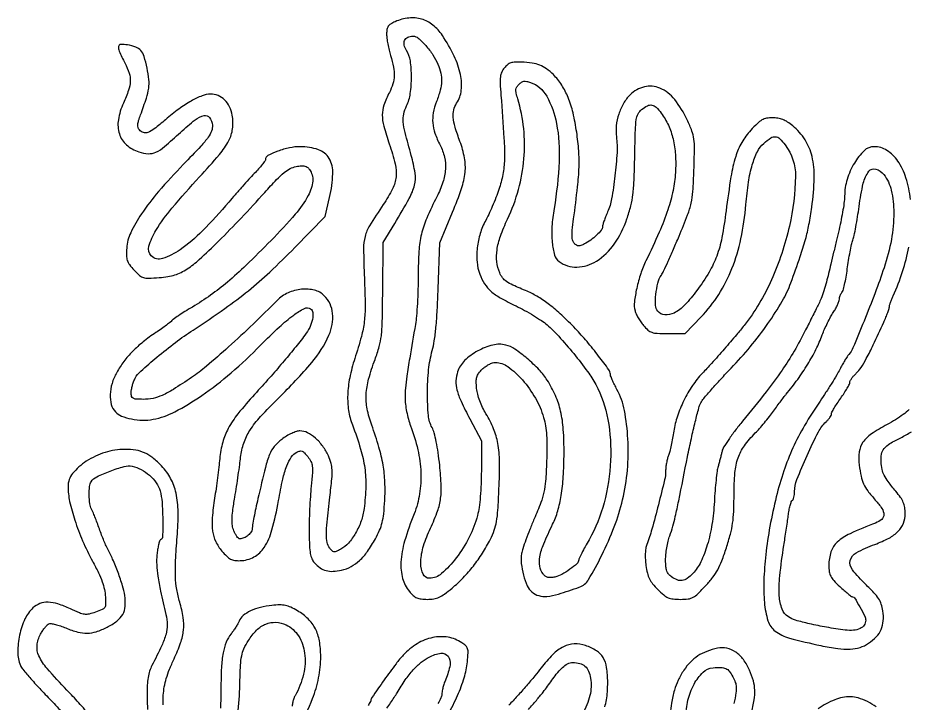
# Model space of a CAD drawing. Extents: x 0 to 2791, y 427 to 2463.
# Drawn here: x 209.9 to 548.1, y 2202.5 to 2463 of the extents above; entities that cross this region are included whole.
import ezdxf

# ---------------------------------------------------------------- set-up
doc = ezdxf.new("R2010")
doc.units = 0

msp = doc.modelspace()

# ---------------------------------------------------------------- linework, layer by layer
for points in [[(549.00534, 2393.953177, 0.046108), (547.287721, 2402.184704, 0.076582), (544.205949, 2408.552609, 0.099397), (540.054155, 2412.570895, 0.143706), (535.184519, 2414, 0.193934), (531.421467, 2412.483394, 0.066717), (527.700626, 2407.799747, 0.06066), (524.939015, 2401.564361, 0.074074), (524, 2395.260782, -0.033441), (523.867171, 2393.276991, -0.008037), (523.374877, 2390.01501, -0.008218), (522.686561, 2386.281185, -0.008065), (521.871921, 2382.548295, -0.000122), (520.924168, 2378.523005, -0.000081), (519.832519, 2373.894983, -0.000081), (518.769391, 2369.394397, -0.000157), (517.917643, 2365.796329, -0.010943), (517.077463, 2362.56852, -0.009642), (516.063221, 2359.240439, -0.009733), (515.032225, 2356.274638, -0.028681), (514.169163, 2354.296329, 0.000667), (513.220876, 2352.417331, 0.00026), (511.914761, 2349.817328, 0.000257), (510.503637, 2347.001031, 0.00032), (509.193977, 2344.379683, -0.016153), (504.848611, 2336.330203, -0.019384), (500.232552, 2329.065834, -0.015197), (494.2222, 2320.912329, -0.005587), (485.263637, 2309.761073, 0.010195), (482.448633, 2306.190153, 0.012538), (479.975693, 2302.741616, 0.011002), (478.047984, 2299.767175, 0.084037), (477.423825, 2298.228425, -0.006073), (477.128956, 2296.96801, -0.003263), (476.736237, 2295.420225, -0.003249), (476.315172, 2293.846967, -0.005088), (475.930494, 2292.5, 0.038974), (475.553592, 2290.735591, 0.006691), (475.146132, 2287.332362, 0.007254), (474.77839, 2283.314497, 0.006421), (474.509946, 2279.120808, -0.02645), (473.609758, 2270.493909, -0.033388), (471.83075, 2262.671033, -0.037525), (469.363921, 2256.222673, -0.081075), (466.363609, 2251.857638, -0.042293), (464.180356, 2249.933962, -0.120397), (462.325206, 2249.153769, -0.134517), (460.447753, 2249.35917, -0.058721), (458.222506, 2250.556704, -0.067324), (457.117295, 2251.576978, -0.089086), (456.446116, 2252.76795, -0.064042), (456.10052, 2254.408865, -0.01992), (456, 2256.930977, -0.026025), (456.112629, 2259.093417, -0.016033), (456.458562, 2261.618756, -0.016065), (456.962449, 2264.100327, -0.027563), (457.561063, 2266.124273, 0.015132), (458.735125, 2269.759189, 0.015193), (459.685461, 2273.453676, 0.005588), (460.959791, 2279.426157, 0.000394), (464.321168, 2296.158605, -0.004718), (465.784291, 2303.129094, -0.006189), (467.259116, 2309.464654, -0.004634), (468.606145, 2314.732188, -0.057097), (469.361533, 2316.658605, -0.051827), (470.463978, 2318.300425, -0.005879), (473.372783, 2321.707679, -0.007064), (476.948625, 2325.683115, -0.00569), (480.900055, 2329.856898, 0.020312), (488.176457, 2338.007353, 0.019516), (494.870082, 2346.827852, 0.020496), (500.292827, 2355.30411, 0.044483), (503.577055, 2362.293915, 0.004465), (507.1159, 2372.253496, 0.015503), (509.145096, 2378.779288, 0.020484), (510.4615, 2384.41401, 0.013398), (511.536181, 2391, 0.026874), (512.440507, 2402.109455, 0.064455), (511.606988, 2410.314098, 0.084146), (508.945842, 2416.645845, 0.079078), (504.301178, 2421.903273, 0.027284), (502.303692, 2423.374465, 0.049377), (500.505703, 2424.314153, 0.054281), (498.680806, 2424.827982, 0.041525), (496.613118, 2425, 0.044461), (494.327382, 2424.796343, 0.085756), (492.605881, 2424.170245, 0.062194), (490.860162, 2422.859209, 0.014768), (488.315412, 2420.25, 0.056599), (484.912622, 2415.585726, 0.055223), (482.608781, 2410.239305, 0.034253), (480.834529, 2402.594734, 0.008154), (478.968385, 2389.658457, -0.014865), (477.353961, 2379.439476, -0.040933), (475.422227, 2372.411389, -0.046784), (472.535445, 2366.335622, -0.024806), (467.916609, 2359.387117, -0.031378), (463.301542, 2353.896709, -0.081184), (459.186666, 2350.787645, -0.142937), (455.73576, 2350.084192, -0.201464), (452.985258, 2351.517764, -0.16628), (452.159082, 2353.691694, -0.033991), (452.302239, 2357.861266, -0.036368), (453.065491, 2362.178592, -0.082609), (454.390046, 2365.205174, 0.034523), (455.230564, 2366.713644, 0.003382), (456.97783, 2370.49777, 0.004267), (458.993813, 2375.045386, 0.003367), (461.100311, 2380, 0.00634), (464.36778, 2388.119567, 0.037156), (465.706836, 2392.516326, 0.039151), (466.348456, 2396.96972, 0.007511), (466.755127, 2405.128068, 0.004796), (466.957584, 2413.162341, 0.03687), (466.738901, 2416.92178, 0.056245), (465.982015, 2419.959607, 0.019237), (464.232462, 2424.15579, 0.059749), (459.437286, 2431.927142, 0.121938), (453.79244, 2436.27127, 0.165265), (447.954348, 2436.772608, 0.136715), (442.489597, 2433.689597, 0.065796), (439.989416, 2430.427908, 0.052492), (438.190042, 2426.373658, 0.051815), (437.25564, 2421.974191, 0.05984), (437.314745, 2417.690065, -0.047737), (437.539324, 2411.772005, -0.014884), (436.76403, 2402.907452, -0.014209), (435.488925, 2394.200881, -0.060734), (433.964455, 2389.18674, 0.009152), (433.212269, 2387.398532, 0.011169), (432.577059, 2385.698221, 0.009775), (432.10539, 2384.253863, 0.074158), (432, 2383.547196, -0.17282), (431.542945, 2382.264347, -0.031706), (429.804935, 2380.390884, -0.033153), (427.539241, 2378.508647, -0.037544), (425.133335, 2377.027342, -0.029631), (423.8552, 2376.460265, -0.100782), (422.959745, 2376.318097, -0.126414), (422.196075, 2376.55009, -0.059816), (421.381008, 2377.190421, -0.123536), (420.72847, 2378.280079, -0.06478), (420.468304, 2379.848644, -0.034557), (420.551578, 2382.289752, -0.007245), (421.053825, 2386.538042, 0.004792), (422.558488, 2398.751049, 0.019388), (423.114733, 2406.230827, 0.027227), (422.997623, 2412.399676, 0.017617), (422.223108, 2419.5, 0.021666), (420.832371, 2426.841887, 0.038664), (418.971233, 2432.69586, 0.045997), (416.521859, 2437.43485, 0.053988), (413.355937, 2441.375256, 0.038326), (410.753142, 2443.610037, 0.063841), (408.228613, 2445.006777, 0.058295), (405.272854, 2445.797445, 0.026785), (401.296535, 2446.161754, 0.021671), (398.819644, 2446.148059, 0.069714), (397.204055, 2445.840586, 0.089221), (395.959653, 2445.152275, 0.051778), (394.74974, 2443.939269, 0.063382), (393.742297, 2442.310976, 0.07568), (393.250276, 2440.576421, 0.042952), (393.152189, 2438.092803, 0.007945), (393.437224, 2433.521281, -0.003257), (394.603525, 2417.270414, -0.021637), (394.781152, 2409.147408, -0.041085), (394.190623, 2403.463798, -0.037015), (392.671336, 2397.744616, -0.009796), (391.527175, 2394.641411, -0.007583), (390.164044, 2391.306231, -0.007676), (388.796252, 2388.231079, -0.01824), (387.66199, 2386, 0.053001), (385.572379, 2381.070121, 0.046222), (384.444072, 2375.578166, 0.047827), (384.365148, 2370.197733, 0.071093), (385.404856, 2365.60996, 0.048573), (387.262089, 2361.879004, 0.072674), (389.615048, 2359.108268, 0.053309), (393.187225, 2356.584141, 0.015365), (399.200472, 2353.469598, -0.013788), (402.445359, 2351.801875, -0.011219), (405.82793, 2349.84371, -0.01138), (408.863448, 2347.898229, -0.028816), (410.948601, 2346.312, -0.032408), (415.391995, 2341.979701, -0.012056), (421.076203, 2335.355185, -0.011852), (426.387203, 2328.530922, -0.037254), (429.484438, 2323.625293, -0.078031), (434.058981, 2310.397014, -0.055301), (435.10775, 2294.698211, -0.054013), (432.665513, 2278.723208, -0.064803), (426.901252, 2264.662156, 0.004825), (425.40645, 2261.98242, 0.007043), (424.145993, 2259.591096, 0.003794), (423.128442, 2257.554813, 0.114453), (423, 2257.00105, -0.214713), (422.371, 2255.603832, -0.025236), (419.638406, 2253.419614, -0.030503), (416.523959, 2251.454505, -0.071543), (413.953596, 2250.489808, -0.032815), (412.368207, 2250.249229, -0.084904), (411.219625, 2250.346411, -0.10305), (410.303385, 2250.79943, -0.06455), (409.461445, 2251.655091, -0.120832), (408.185216, 2254.608422, -0.089538), (408.225202, 2258.178126, -0.052096), (409.705789, 2263.070001, -0.013683), (413.089222, 2270.53868, 0.0421), (415.040718, 2275.591443, 0.031275), (416.357935, 2281.429924, 0.02532), (417.133066, 2288.530415, 0.012916), (417.422661, 2297.5, 0.018568), (417.144443, 2306.563473, 0.03969), (416.118308, 2313.486105, 0.046682), (414.1548, 2319.415309, 0.03804), (411.011252, 2325.321205, 0.049736), (407.945476, 2329.234408, 0.025855), (403.424, 2333.49025, 0.024752), (398.726516, 2337.090675, 0.089879), (395.313148, 2338.636253, 0.123218), (390.364997, 2338.639742, 0.065285), (384.621953, 2336.379927, 0.065232), (379.649462, 2332.712019, 0.122152), (377.002501, 2328.507577, 0.069504), (376.370066, 2325.03187, 0.073052), (376.732886, 2321.577229, 0.046702), (378.281412, 2317.252238, 0.012082), (381.580192, 2310.616097), (386, 2302.2389), (386, 2290.829549, -0.010141), (385.899042, 2285.852553, -0.011181), (385.596033, 2281.043487, -0.011874), (385.136178, 2276.842607, -0.030516), (384.547991, 2273.84556, -0.054472), (381.426538, 2265.643408, -0.045269), (376.441933, 2257.744742, -0.046851), (370.90099, 2251.761774, -0.18458), (366.291208, 2250, -0.292314), (363.901945, 2251.527336, -0.108761), (363.006098, 2255.599102, -0.068256), (363.821837, 2261.542086, -0.041786), (366.293162, 2268.183514, 0.018565), (369.144961, 2274.879519, 0.05254), (370.451804, 2279.781834, 0.049367), (370.749919, 2285.017246, 0.014924), (370.179483, 2292.968642, 0.009941), (369.596733, 2297.747528, 0.014812), (368.880713, 2301.897714, 0.016241), (368.09093, 2305.226572, 0.058712), (367.278789, 2307.243988, -0.103818), (365.884096, 2311.865184, -0.022212), (365.531934, 2320.285328, -0.024216), (365.990249, 2329.257178, -0.043443), (367.35536, 2336.5, 0.032006), (368.136125, 2340.178754, 0.012448), (368.760466, 2345.345817, 0.01026), (369.251343, 2351.893038, 0.005483), (369.602992, 2360), (370.169881, 2377.5), (375.084941, 2389.170065, 0.017662), (378.465681, 2398.062626, 0.056106), (379.826345, 2404.267045, 0.071708), (379.610407, 2409.748143, 0.043782), (377.879784, 2416, -0.015497), (376.028321, 2421.466428, -0.052325), (375.313168, 2425.164581, -0.080328), (375.522839, 2427.998869, -0.086688), (376.61924, 2430.541639, 0.118887), (378.369989, 2435.438279, 0.078813), (378.066804, 2441.426537, 0.060921), (375.676182, 2448.415538, 0.033346), (371.187356, 2456.293073, 0.076346), (367.609675, 2460.234974, 0.099934), (363.309284, 2462.485815, 0.099274), (358.45001, 2462.900292, 0.074437), (353.25, 2461.509132, 0.033188), (351.533774, 2460.623573, 0.106837), (350.603736, 2459.747415, 0.112728), (350.145778, 2458.593623, 0.039175), (350.010824, 2456.798274, 0.031529), (350.117541, 2455.1915, 0.012854), (350.455914, 2453.02687, 0.012659), (350.939814, 2450.712174, 0.015785), (351.510824, 2448.591069, -0.023683), (352.620074, 2444.195215, -0.058117), (352.898366, 2440.878853, -0.067531), (352.394753, 2437.895696, -0.042371), (351.058003, 2434.613769, 0.034162), (349.015228, 2429.824703, 0.083615), (348.376456, 2426.05932, 0.067071), (348.943877, 2421.809748, 0.016332), (351.034473, 2415.035627, -0.022482), (353.276942, 2407.439207, -0.085674), (353.627034, 2402.527771, -0.093849), (352.296848, 2398.019634, -0.030098), (348.727135, 2391.986053, 0.009809), (343.547607, 2383.990211, 0.07641), (341.812128, 2379.915793, 0.066294), (341.266809, 2375.306146, 0.006381), (341.576727, 2364, -0.007116), (341.847309, 2353.569293, -0.032751), (341.522496, 2347.534757, -0.036991), (340.42694, 2341.934906, -0.010754), (337.922206, 2333.5, 0.027011), (336.004155, 2326.176561, 0.041636), (335.227842, 2319.679259, 0.047081), (335.572482, 2313.784325, 0.05248), (337.021555, 2308.278508, -0.017415), (340.131366, 2299.12154, -0.038465), (341.710232, 2291.914677, -0.04167), (342.098839, 2284.918167, -0.024127), (341.458398, 2276.513326, -0.052804), (340.355811, 2271.800197, -0.04643), (338.257486, 2267.20197, -0.048985), (335.535487, 2263.379412, -0.09177), (332.573108, 2261.027224, -0.01903), (330.907391, 2260.222592, -0.130038), (330.014134, 2260.084554, -0.171096), (329.293051, 2260.427745, -0.039095), (328.399482, 2261.468354, -0.105515), (327.439731, 2263.611052, -0.053286), (327.129897, 2266.568085, -0.025274), (327.38205, 2271.356525, -0.003859), (328.43967, 2280.857115, 0.004652), (329.203438, 2287.818389, 0.03386), (329.311855, 2291.175664, 0.060557), (328.919167, 2293.666284, 0.034795), (327.884485, 2296.528237, 0.052694), (325.782287, 2300.184835, 0.055764), (322.996659, 2303.245012, 0.061979), (319.955927, 2305.312437, 0.118884), (317.10506, 2306, 0.079048), (315.748499, 2305.784184, 0.029679), (313.952243, 2305.077385, 0.028006), (312.017845, 2304.045068, 0.027274), (310.193049, 2302.794657, 0.055146), (307.349599, 2300.062386, 0.078408), (305.554706, 2297.058923, 0.035202), (303.975466, 2292.159014, 0.003573), (301.135609, 2280.259322, 0.004308), (300.317795, 2276.576336, 0.005429), (299.627335, 2273.15319, 0.00437), (299.105278, 2270.275029, 0.0427), (299, 2269.044506, -0.144307), (298.597654, 2267.679472, -0.074806), (297.411873, 2266.334567, -0.071598), (295.811367, 2265.340232, -0.103607), (294.187062, 2265, -0.201948), (293.74379, 2265.186648, -0.036264), (293.152887, 2265.886446, -0.034073), (292.540385, 2266.862071, -0.024954), (291.992674, 2268.017688, -0.060695), (291.434305, 2270.023846, -0.044773), (291.294249, 2272.327252, -0.027272), (291.561989, 2275.534491, -0.0067), (292.359421, 2280.767688, 0.002808), (293.021566, 2284.897009, 0.002398), (293.674171, 2289.256758, 0.002416), (294.229449, 2293.227047, 0.006872), (294.564885, 2296, -0.055839), (295.754659, 2301.365851, -0.060063), (298.086001, 2306.195257, -0.043013), (302.159349, 2311.490577, -0.014022), (309.028037, 2318.578171, 0.022905), (321.555408, 2331.972756, 0.071769), (328.116627, 2342.371817, 0.127743), (329.495809, 2350.631082, 0.17597), (326.339349, 2357.387924, 0.136811), (322.66015, 2359.462686, 0.085683), (317.697243, 2359.81357, 0.080052), (312.57495, 2358.450231, 0.093525), (308.445165, 2355.585928, -0.007458), (299.331688, 2346.606481, -0.007468), (289.958226, 2337.906735, -0.007425), (281.537072, 2330.545325, -0.027688), (275.928477, 2326.298079, -0.007751), (269.010972, 2321.792814, -0.034432), (264.739517, 2319.498318, -0.055534), (261.281329, 2318.37855, -0.050591), (257.54966, 2318, -0.012343), (254.817796, 2318.067452, -0.115871), (253.696105, 2318.390102, -0.212021), (253.162917, 2319.10303, -0.056132), (253, 2320.54966, -0.044715), (253.106079, 2321.733442, -0.022379), (253.439448, 2323.200156, -0.022022), (253.923059, 2324.698129, -0.030242), (254.495993, 2325.992252, -0.090532), (256.599209, 2328.714436, -0.009368), (262.749035, 2334.039728, -0.012425), (269.7836, 2339.613845, -0.016217), (276.5, 2344.336145, 0.007893), (288.606216, 2352.550343, 0.017393), (297.525534, 2359.284866, 0.018408), (305.641545, 2366.37905, 0.009972), (315.115246, 2375.659125), (326.730491, 2387.5), (328.377123, 2394.749626, 0.044928), (329.584115, 2403.733707, 0.143342), (328.154516, 2409.550571, 0.181848), (324.104031, 2412.861667, 0.081385), (317.210162, 2413.996262, 0.052891), (313.143015, 2413.567732, 0.036006), (308.671684, 2412.269188, 0.031609), (304.904087, 2410.596528, 0.279392), (304, 2409.104872, -0.161765), (303.827719, 2408.586303, -0.008658), (302.751562, 2407.19631, -0.01283), (301.378254, 2405.571789, -0.008941), (299.75, 2403.807549, 0.00615), (297.737824, 2401.6516, 0.002783), (295.152407, 2398.780288, 0.002755), (292.457529, 2395.719917, 0.003767), (290.066704, 2392.932353, -0.019818), (280.070695, 2382.007527, -0.045827), (271.562185, 2374.86206, -0.070599), (264.888098, 2371.505451, -0.284964), (260.642495, 2372.500362, -0.275389), (259.714182, 2376.167396, -0.064611), (262.396604, 2382.197436, -0.038089), (268.492663, 2390.669214, -0.011666), (278.936513, 2402.5, 0.010695), (286.505417, 2411.040585, 0.054043), (290.074928, 2416.305619, 0.091992), (291.486321, 2420.799163, 0.069972), (291.388854, 2425.969702, 0.074739), (290.371164, 2429.17134, 0.086699), (288.489789, 2431.75206, 0.093222), (285.971865, 2433.408897, 0.103326), (283.115141, 2433.95878, 0.090563), (279.921303, 2433.323336, 0.034861), (275.827779, 2431.362458, 0.029505), (271.130577, 2428.315729, 0.018651), (266.016596, 2424.25, -0.011462), (261.766346, 2420.770089, -0.073237), (259.351951, 2419.397499, -0.17303), (257.625846, 2419.349055, -0.141805), (256.090003, 2420.391552, -0.109953), (255.624235, 2421.300143, -0.084149), (255.527201, 2422.415607, -0.052864), (255.812676, 2423.926354, -0.015992), (256.557534, 2426.141552, 0.009387), (258.787082, 2432.493227, 0.044992), (259.657081, 2436.227658, 0.060711), (259.715266, 2439.516888, 0.026388), (259.03331, 2443.843036, 0.021183), (257.894374, 2448.276247, 0.101917), (256.658589, 2450.554752, 0.132352), (254.791936, 2451.852527, 0.045901), (251.58923, 2452.679233, 0.048576), (249.001553, 2452.84455, 0.363222), (248.1515, 2452.083693, 0.144572), (248.400229, 2450.359293, 0.009654), (250.594393, 2445.813724, -0.038159), (252.202849, 2441.931049, -0.088671), (252.639673, 2438.821889, -0.075499), (251.998495, 2435.451844, -0.022188), (250.025005, 2430.55489, 0.066329), (248.108478, 2424.2477, 0.118282), (248.501551, 2418.868004, 0.135648), (251.194753, 2414.739832, 0.101424), (255.928561, 2412.023577, 0.065949), (259.498567, 2411.347847, 0.124246), (262.359725, 2411.903641, 0.06755), (265.679088, 2414.04996, 0.009696), (271.727213, 2419.443728, -0.018776), (277.273973, 2424.212418, -0.112018), (280.688425, 2425.859512, -0.302488), (282.743018, 2425.083528, -0.132321), (283.815031, 2422.22757, -0.111367), (283.527806, 2419.957308, -0.071606), (282.272076, 2417.606663, -0.030047), (279.459439, 2414.224246, -0.003653), (272.795247, 2407.22757, 0.0137), (263.401748, 2396.960024, 0.029407), (256.868793, 2388.451025, 0.03849), (252.801963, 2381.332317, 0.093362), (251.275924, 2375.5, 0.021078), (251.19555, 2372.586783, 0.076825), (251.503801, 2370.76832, 0.081445), (252.336528, 2369.18352, 0.025525), (254.064339, 2367.121196, 0.024777), (256.146738, 2365.090429, 0.108563), (257.640192, 2364.260881, 0.082164), (259.542217, 2364.018434, 0.010731), (263.631486, 2364.258491, 0.020006), (266.909442, 2364.654095, 0.035018), (269.570052, 2365.277394, 0.038649), (271.930463, 2366.213027, 0.031971), (274.280496, 2367.554098, 0.040765), (278.828041, 2371.112499, 0.008372), (286.205546, 2378.155414, 0.008474), (294.767537, 2386.899003, 0.006703), (303.736114, 2396.631888, -0.007098), (308.205023, 2401.473948, -0.030486), (311.07424, 2404.148533, -0.05194), (313.365116, 2405.667733, -0.074219), (315.666145, 2406.465191, -0.02284), (317.620626, 2406.74017, -0.076151), (318.910761, 2406.66538, -0.107537), (319.867041, 2406.233543, -0.075394), (320.702503, 2405.392173, -0.183041), (321.928043, 2400.95185, -0.100872), (320.274304, 2395.486755, -0.05501), (315.32925, 2388.33274, -0.015453), (306.103602, 2378.342432, -0.006407), (296.655085, 2368.968151, -0.01668), (289.552356, 2362.543872, -0.021375), (283.177977, 2357.605006, -0.01968), (276.231022, 2353.082457, 0.005062), (273.407944, 2351.359933, 0.007248), (270.943066, 2349.771401, 0.004251), (268.905903, 2348.391199, 0.103681), (268.436971, 2347.898017, -0.088944), (267.997705, 2347.408153, -0.005401), (266.425181, 2346.208791, -0.007926), (264.503742, 2344.822722, -0.005771), (262.325664, 2343.340499, 0.022211), (257.505651, 2339.823181, 0.03011), (253.508549, 2336.209808, 0.032416), (250.212656, 2332.381201, 0.034087), (247.499428, 2328.220057, 0.053989), (245.712487, 2324.014501, 0.064878), (245.009905, 2319.777826, 0.074506), (245.438956, 2316.029714, 0.122434), (246.978927, 2313.252994, 0.112763), (249.318429, 2311.665491, 0.043978), (253.091752, 2310.565249, 0.04233), (257.366727, 2310.087858, 0.053061), (261.34078, 2310.404152, 0.074946), (269.557136, 2313.264965, 0.029827), (279.79389, 2319.461245, 0.026776), (290.945375, 2328.071049, 0.020863), (302.123124, 2338.541534, -0.010943), (309.270891, 2345.508263, -0.029734), (314.717271, 2350.014682, -0.039844), (318.797006, 2352.528012, -0.262296), (321.106234, 2352.434344, -0.23624), (321.993532, 2350.99762, -0.0741), (321.840935, 2348.398932, -0.060236), (320.79518, 2345.314808, -0.052027), (319.003314, 2342.400038, -0.00677), (314.956453, 2337.278296, -0.005522), (310.491232, 2331.90409, -0.005042), (305.500149, 2326.148812, -0.003719), (299.863199, 2319.874351, 0.015407), (293.560491, 2312.520113, 0.044991), (289.858082, 2306.964292, 0.058137), (287.743701, 2301.6974, 0.042671), (286.613914, 2295.5, -0.005454), (286.26766, 2292.24377, -0.002855), (285.769344, 2288.198107, -0.002839), (285.211099, 2284.055331, -0.004349), (284.675725, 2280.47228, 0.018393), (283.776497, 2273.029616, 0.055106), (283.912798, 2267.91515, 0.0766), (285.092467, 2263.956867, 0.06767), (287.444861, 2260.348103, 0.022147), (289.310568, 2258.373702, 0.071239), (290.770838, 2257.315313, 0.085991), (292.311424, 2256.81609, 0.042563), (294.370236, 2256.699156, 0.11807), (299.636417, 2258.119202, 0.126467), (303.532101, 2261.748687, 0.076591), (306.47224, 2268.398873, 0.021562), (308.957911, 2279.500107, -0.010295), (310.588247, 2287.636862, -0.035794), (312.120352, 2292.773031, -0.058215), (313.819394, 2296.05459, -0.121936), (315.939796, 2297.96778, -0.074119), (317.019201, 2298.353774, -0.149203), (317.910285, 2298.263682, -0.101781), (318.822009, 2297.640144, -0.024094), (320.043292, 2296.247424, -0.050272), (321.241656, 2294.383028, -0.088643), (321.770504, 2292.636273, -0.048061), (321.822636, 2290.167777, -0.006492), (321.367137, 2285, 0.009281), (321.043561, 2281.078931, 0.00513), (320.78648, 2276.279503, 0.005113), (320.625543, 2271.408506, 0.008195), (320.598872, 2267.249371, 0.007645), (320.724286, 2262.28688, 0.033352), (321.038609, 2259.367045, 0.057673), (321.62109, 2257.408949, 0.082411), (322.595582, 2255.884608, 0.058122), (324.745069, 2253.993935, 0.085119), (327.024114, 2252.933549, 0.078806), (329.657151, 2252.647088, 0.043051), (332.883978, 2253.085267, 0.068821), (336.493672, 2254.437539, 0.062817), (339.726208, 2256.751794, 0.052124), (342.752645, 2260.203546, 0.028149), (345.755795, 2265, 0.024201), (347.355431, 2268.271905, 0.041556), (348.319153, 2271.148471, 0.034169), (348.902838, 2274.510494, 0.011341), (349.307401, 2279.5, 0.024788), (349.368731, 2286.583349, 0.032468), (348.68523, 2293.018164, 0.029014), (347.095732, 2299.845235, 0.01486), (344.358407, 2308.203917, -0.038396), (342.653278, 2314.378465, -0.060799), (342.263048, 2319.847046, -0.053962), (343.195266, 2325.696881, -0.023859), (345.612016, 2333.150142, 0.021726), (347.215355, 2338.023929, 0.040558), (348.01298, 2342.098721, 0.023089), (348.372383, 2347.531302, 0.003061), (348.530993, 2359.049821), (348.672836, 2377.599642), (353.086418, 2384.83995, 0.009877), (358.629751, 2394.351336, 0.067393), (360.605616, 2399.395413, 0.097037), (360.81374, 2403.986908, 0.031023), (359.381264, 2410.70121, -0.00505), (357.054352, 2419.374209, -0.039416), (356.333839, 2423.491793, -0.079064), (356.519609, 2426.419861, -0.05643), (357.597918, 2429.528381, 0.07626), (359.018173, 2434.212181, 0.035757), (359.466654, 2440.544615, 0.035144), (359.030471, 2446.674307, 0.110127), (357.58156, 2450.515867, -0.087489), (356.697508, 2452.575157, -0.163736), (356.865148, 2454.360608, -0.18106), (358.046091, 2455.562881, -0.109461), (360.018853, 2456, -0.180438), (362.001696, 2455.260357, -0.032424), (364.856228, 2452.442716, -0.034761), (367.600899, 2448.888551, -0.048115), (369.502135, 2445.340649, -0.042328), (370.602564, 2441.919153, -0.066108), (370.894269, 2438.842973, -0.057318), (370.381486, 2435.495216, -0.024183), (368.970507, 2431.162982, 0.04384), (367.754483, 2426.862846, 0.067612), (367.550285, 2423.009936, 0.064109), (368.384721, 2419.0972, 0.035268), (370.33306, 2414.598029, -0.064166), (371.987792, 2410.079116, -0.071375), (372.360375, 2405.452171, -0.063898), (371.409156, 2400.500236, -0.039029), (369.113336, 2395, 0.016692), (365.288709, 2386.877197, 0.043272), (363.253744, 2380.740327, 0.04259), (362.288096, 2374.288543, 0.015747), (361.994208, 2365.09345, -0.007185), (361.916177, 2359.831915, -0.006649), (361.68677, 2354.436826, -0.00665), (361.354803, 2349.639844, -0.022016), (360.955744, 2346.5, 0.001149), (358.774118, 2333.647746, 0.006545), (357.719437, 2326.797189, 0.01231), (357.194582, 2322.255272, 0.02174), (357.017459, 2318.485883, 0.032517), (357.160054, 2316.171261, 0.017239), (357.621009, 2313.333185, 0.017086), (358.29459, 2310.451918, 0.025313), (359.096615, 2307.985883, -0.035284), (361.865805, 2298.856768, -0.045763), (363.020821, 2290.191638, -0.049576), (362.548517, 2282.0604, -0.055925), (360.471217, 2274.520149, 0.02321), (356.868089, 2264.141502, 0.056584), (355.462973, 2256.180047, 0.080111), (356.075707, 2249.962826, 0.110797), (358.649454, 2245.004754, 0.034734), (360.152961, 2243.450941, 0.079796), (361.5166, 2242.570806, 0.07529), (363.137226, 2242.13342, 0.028335), (365.489652, 2242, 0.039416), (367.959949, 2242.195044, 0.067169), (369.940013, 2242.789632, 0.052463), (372.001991, 2243.999683, 0.015842), (374.858803, 2246.25, 0.026165), (379.122787, 2250.231849, 0.025715), (382.973795, 2254.659437, 0.025305), (386.406124, 2259.530348, 0.02356), (389.417938, 2264.838058, 0.030959), (390.913331, 2268.305894, 0.043758), (391.770288, 2271.55647, 0.026856), (392.281911, 2275.924102, 0.005042), (392.706988, 2283.963401, 0.012751), (392.886383, 2294.366972, 0.040811), (392.264422, 2301.27166, 0.054751), (390.664596, 2306.818386, 0.040731), (387.766972, 2312.5, -0.026151), (386.472487, 2314.865367, -0.024276), (385.396263, 2317.411532, -0.025218), (384.617024, 2319.922252, -0.038111), (384.220212, 2322.175394, -0.020884), (384.071446, 2324.811194, -0.074732), (384.297222, 2326.478839, -0.088653), (384.979064, 2327.852982, -0.037006), (386.334485, 2329.425394, -0.041107), (387.496583, 2330.410652, -0.035834), (388.857087, 2331.243709, -0.037508), (390.203937, 2331.817612, -0.082141), (391.306662, 2332, -0.160619), (396.094955, 2330.421081, -0.05328), (401.608016, 2325.351716, -0.050085), (406.531428, 2318.466324, -0.05951), (409.654733, 2311.115733, -0.030295), (410.383653, 2307.891524, -0.023847), (410.791343, 2304.333444, -0.018394), (410.921187, 2299.950175, -0.00787), (410.786896, 2294.089763, -0.008328), (410.391664, 2286.950831, -0.035903), (409.783013, 2282.745571, -0.037753), (408.592281, 2278.769631, -0.009866), (406.081116, 2272.593669, 0.006843), (404.411686, 2268.55796, 0.007645), (402.916196, 2264.623723, 0.007119), (401.742542, 2261.238432, 0.039674), (401.285671, 2259.372956, 0.067424), (401.187931, 2255.647663, 0.038807), (402.019452, 2251.228495, 0.038717), (403.449872, 2247.197047, 0.109938), (405.214183, 2244.81424, 0.107472), (407.794386, 2243.403571, 0.096801), (410.829952, 2243.119823, 0.049667), (415.275235, 2244.016536, 0.00923), (423.203866, 2246.615555, 0.176507), (426.710927, 2249.478582, 0.019202), (431.778531, 2258.791371, 0.02405), (436.504662, 2269.610345, 0.032074), (439.668915, 2279.852718, 0.038113), (441.47411, 2291.087334, 0.033604), (441.663373, 2302.954707, 0.035169), (440.339453, 2313.793335, 0.074469), (437.520388, 2321.74955, -0.008371), (436.55513, 2323.638353, -0.010959), (435.740364, 2325.397309, -0.00867), (435.121037, 2326.884794, -0.094578), (435, 2327.518955, 0.158004), (434.439969, 2329.246913, 0.006756), (430.564514, 2334.448277, 0.01227), (426.137927, 2339.940211, 0.015049), (421.729235, 2344.836622, 0.013276), (416.516788, 2350.00465, 0.023653), (411.925962, 2353.92887, 0.028214), (407.65166, 2356.875482, 0.036655), (403.420341, 2359.0455, -0.005818), (397.997834, 2361.416686, -0.041856), (395.505327, 2362.802817, -0.083009), (394.058257, 2364.169481, -0.063995), (392.976763, 2366.0561, -0.069951), (391.884028, 2370.282232, -0.064701), (391.955159, 2374.763607, -0.050501), (393.263884, 2379.975695, -0.02274), (395.964018, 2386.5, 0.042566), (400.11848, 2397.783472, 0.045765), (402.176, 2409.336792, 0.046596), (402.079627, 2420.879761, 0.047441), (399.841908, 2432.133328, -0.016826), (399.257967, 2434.35119, -0.077056), (399.165118, 2435.675602, -0.114835), (399.493888, 2436.693243, -0.061137), (400.313086, 2437.741657, -0.055164), (401.259745, 2438.499669, -0.101009), (402.180065, 2438.8499, -0.089727), (403.238668, 2438.832243, -0.036684), (404.630468, 2438.448569, -0.182637), (410.843388, 2433.177004, -0.08033), (414.553096, 2422.872896, -0.057964), (415.562246, 2408.368144, -0.031076), (413.616484, 2390.5, 0.027252), (412.821485, 2383.683828, 0.038907), (412.91984, 2377.59621, 0.044833), (413.804358, 2372.831118, 0.168129), (415.513186, 2370.366699, 0.167893), (422.315118, 2368.272385, 0.132396), (429.728534, 2370.543349, 0.101765), (436.487827, 2377.010931, 0.069497), (441.27776, 2386.538331, 0.018792), (442.763104, 2391.524948, 0.031689), (443.580801, 2395.809938, 0.021862), (444.016028, 2401.139126, 0.004744), (444.277142, 2410.368891, -0.002538), (444.515975, 2420.372563, -0.029428), (444.859472, 2424.275503, -0.081797), (445.562961, 2426.472779, -0.104644), (446.898496, 2428.118891, -0.049641), (449.101778, 2429.567003, -0.167689), (450.780997, 2429.820739, -0.1504), (452.374113, 2428.989563, -0.037588), (454.323406, 2426.75, -0.053398), (457.035595, 2422.167145, -0.048148), (458.829967, 2416.953354, -0.043286), (459.724204, 2410.984998, -0.029766), (459.742629, 2404.139586, -0.038), (458.834714, 2397.34234, -0.028525), (456.851503, 2390.057109, -0.022428), (453.55469, 2381.497996, -0.010376), (448.547721, 2370.67401, 0.033554), (446.543107, 2365.754415, 0.026006), (445.011817, 2360.17481, 0.025629), (444.152075, 2354.998915, 0.090057), (444.374833, 2351.642684, 0.04918), (444.794162, 2350.472853, 0.020301), (445.576518, 2348.981263, 0.019852), (446.551524, 2347.437655, 0.024116), (447.588602, 2346.077072, 0.036571), (449.298505, 2344.322888, 0.100976), (450.785375, 2343.464044, 0.069514), (452.799479, 2343.089779, 0.011231), (456.795878, 2343), (463.413968, 2343), (469.456984, 2349.304167, 0.049289), (476.166323, 2357.847128, 0.046897), (481.203514, 2367.677418, 0.043285), (484.622583, 2378.998871, 0.031668), (486.500614, 2392, -0.016869), (487.47886, 2400.553036, -0.03413), (488.929929, 2407.170953, -0.044263), (490.847095, 2412.076721, -0.097751), (493.289104, 2415.25, -0.030536), (495.978524, 2417.332808, -0.168897), (497.719628, 2417.802088, -0.178801), (499.318911, 2417.077846, -0.035041), (501.440165, 2414.667335, -0.168669), (505.332948, 2402.817794, -0.051778), (503.04155, 2383.853833, -0.049143), (496.209558, 2363.369245, -0.060343), (485.838455, 2346.093693, -0.01102), (482.961681, 2342.559753, -0.003032), (478.279746, 2337.12749, -0.003157), (473.452756, 2331.665139, -0.008395), (469.9165, 2327.845036, 0.043399), (466.188729, 2323.205691, 0.033176), (462.930884, 2317.565668, 0.033308), (460.462676, 2311.576255, 0.045202), (459.107406, 2305.88944, -0.009258), (458.673529, 2303.236748, -0.008736), (458.134169, 2300.549963, -0.008729), (457.57344, 2298.187545, -0.029873), (457.091726, 2296.6849, 0.02942), (456.673134, 2295.38321, 0.017382), (456.320695, 2293.788808, 0.017358), (456.078754, 2292.166884, 0.028349), (456, 2290.778982, -0.058725), (455.596848, 2287.358264, -0.004103), (453.267688, 2277.956055, -0.006129), (450.759377, 2268.650776, -0.021899), (448.824667, 2262.79981, 0.057474), (448.460546, 2261.363706, 0.02407), (448.290166, 2259.372564, 0.02251), (448.307772, 2257.110436, 0.020974), (448.526874, 2254.8046, 0.026128), (449.074472, 2251.940618, 0.054748), (449.852272, 2249.813473, 0.054941), (451.071259, 2247.910476, 0.026485), (453.009916, 2245.75479, 0.021247), (455.261888, 2243.68649, 0.072303), (456.949651, 2242.637574, 0.076931), (458.809364, 2242.146528, 0.026154), (461.608669, 2242, 0.029572), (464.577337, 2242.175734, 0.095123), (466.455143, 2242.772961, 0.070616), (468.26917, 2244.119642, 0.011576), (471.313718, 2247.271726, 0.023216), (473.927156, 2250.384154, 0.038344), (475.794294, 2253.262833, 0.033352), (477.363344, 2256.665485, 0.013228), (479.07535, 2261.521726, 0.013321), (480.62381, 2266.790633, 0.029137), (481.463166, 2270.91138, 0.026329), (481.864008, 2275.351233, 0.009082), (481.987949, 2281.795806, -0.021016), (482.348056, 2290.147345, -0.061787), (483.536966, 2295.765727, -0.073623), (485.922292, 2300.359476, -0.03978), (490.063025, 2305.221689, 0.015089), (491.629703, 2306.88739, 0.007498), (493.518514, 2309.086661, 0.007435), (495.409441, 2311.426267, 0.01083), (497, 2313.54831, -0.002302), (498.434327, 2315.531509, -0.002491), (499.849789, 2317.449632, -0.002345), (501.079267, 2319.082427, -0.01206), (501.786517, 2319.967433, 0.017772), (506.179073, 2325.594606, 0.020034), (509.978961, 2331.304448, 0.021151), (513.114736, 2336.979074, 0.026411), (515.512524, 2342.5, -0.014748), (516.394925, 2344.668764, -0.010396), (517.508299, 2347.054127, -0.010503), (518.669509, 2349.292829, -0.021636), (519.688487, 2350.982135, 0.018786), (520.573297, 2352.430291, 0.020411), (521.320993, 2353.901952, 0.020388), (521.855039, 2355.206764, 0.087149), (522, 2356.032135, -0.053334), (522.071898, 2356.704247, -0.038501), (522.287692, 2357.427132, -0.03911), (522.60414, 2358.090268, -0.065588), (522.979379, 2358.579379, 0.130985), (523.413795, 2359.329534, 0.010054), (523.98292, 2361.612435, 0.013247), (524.542365, 2364.404965, 0.009703), (525.020391, 2367.529379, -0.007088), (525.503436, 2370.800942, -0.007204), (526.076691, 2374.03988, -0.007039), (526.655142, 2376.840789, -0.029258), (527.125502, 2378.5, 0.03196), (527.608889, 2380.240921, 0.005969), (528.251242, 2383.493133, 0.006371), (528.909233, 2387.318906, 0.005785), (529.492501, 2391.285134, -0.022043), (531.08405, 2400.105377, -0.109056), (533.219532, 2404.643144, -0.309933), (535.845454, 2405.491836, -0.155176), (538.869136, 2403.439237, -0.112661), (541.717044, 2397.423367, -0.053737), (542.665249, 2388.869073, -0.04634), (541.757216, 2378.760709, -0.035364), (538.976287, 2368, -0.009347), (535.578765, 2358.464918, -0.006318), (531.365845, 2347.718698, -0.00324), (527.166745, 2337.582353, -0.080105), (525.563914, 2335.020621, 0.034722), (524.916287, 2334.167902, 0.009414), (524.013728, 2332.73245, 0.00948), (523.048608, 2331.060488, 0.009712), (522.155593, 2329.366444, -0.017382), (521.001468, 2327.256182, -0.005265), (519.106841, 2324.136352, -0.005267), (516.907754, 2320.681345, -0.005712), (514.694105, 2317.366444, 0.017221), (508.792727, 2308.073029, 0.025488), (504.332952, 2299.514082, 0.026428), (500.882208, 2290.787246, 0.020657), (498.042406, 2281, 0.01485), (495.628993, 2269.753886, 0.017524), (494.038637, 2258.987326, 0.019055), (493.314517, 2249.153338, 0.030624), (493.531606, 2240.751421, 0.053558), (494.883663, 2233.872436, 0.155948), (497.626597, 2229.952024, 0.096932), (502.997971, 2227.306573, 0.013867), (514.977906, 2224.417451, 0.018271), (521.394197, 2223.300361, 0.045981), (526.129934, 2223.092144, 0.062487), (529.86684, 2223.744276, 0.07386), (533.102117, 2225.28733, 0.056275), (536.022205, 2227.771542, 0.084738), (537.8618, 2230.552757, 0.084817), (538.673556, 2233.784767, 0.056483), (538.535772, 2237.610023, 0.044624), (537.916218, 2240.163419, 0.062807), (536.892388, 2242.268508, 0.044774), (535.117229, 2244.520173, 0.012332), (531.936283, 2247.724325, -0.03497), (526.935712, 2253.239353, -0.228204), (526.149294, 2256.791493, -0.217534), (528.429138, 2259.733656, -0.031857), (535.5, 2262.886816, 0.032089), (540.884298, 2265.290872, 0.077698), (544.370887, 2267.882327, 0.10292), (546.318034, 2270.910681, 0.091832), (547, 2274.592478, 0.03792), (546.823809, 2276.91234, 0.061336), (546.288696, 2278.815268, 0.05319), (545.245759, 2280.711145, 0.021702), (543.45701, 2283.051456, -0.011309), (540.528905, 2286.721777, -0.046693), (539.028189, 2289.129067, -0.064096), (538.243119, 2291.376147, -0.035228), (537.842663, 2294.266513, -0.066552), (538.03516, 2297.193904, -0.122582), (539.051114, 2299.337906, -0.086885), (541.231673, 2301.215946, -0.022191), (545.352365, 2303.431309, 0.035523), (549.338402, 2305.713193, 0.03326)], [(548.576822, 2314.10778, -0.022549), (546.240131, 2312.213092, -0.02067), (543.359567, 2310.263914, -0.017249), (540.151396, 2308.431017, 0.027077), (534.143467, 2304.840194, 0.094348), (530.947716, 2301.672479, 0.120905), (529.565555, 2298.011814, 0.059378), (529.556713, 2293, 0.02127), (530.238668, 2288.757676, 0.057231), (531.187437, 2285.858384, 0.055604), (532.785474, 2283.202642, 0.019201), (535.644317, 2279.747119, -0.034754), (538.158478, 2276.508334, -0.145653), (538.882287, 2274.179589, -0.219845), (538.087388, 2272.403065, -0.088014), (535.75, 2270.996598, 0.015061), (526.039713, 2266.93421, 0.077745), (521.186976, 2263.744224, 0.131166), (518.814724, 2260.06947, 0.078259), (518, 2254.89605, 0.035877), (518.173752, 2252.477682, 0.083737), (518.72658, 2250.755016, 0.068686), (519.887798, 2249.110342, 0.018348), (522.16639, 2246.84639, 0.007241), (523.80994, 2245.372578, 0.010645), (525.299684, 2244.129877, 0.006261), (526.575493, 2243.136806, 0.163663), (526.982249, 2243, -0.262478), (527.807319, 2242.534826, -0.008357), (529.81152, 2239.093173, -0.012555), (531.619273, 2235.667004, -0.115611), (532, 2234.042417, -0.152521), (531.427751, 2232.210092, -0.131421), (529.884613, 2230.899653, -0.093877), (527.411295, 2230.253648, -0.048277), (524.199091, 2230.344261, -0.011393), (517.148876, 2231.391522, -0.014205), (510.657937, 2232.698234, -0.013742), (505.324786, 2234.085879, -0.07464), (502.618334, 2235.330508, -0.16129), (500.237145, 2238.330347, -0.072366), (499.192263, 2243.315044, -0.042748), (499.368933, 2250.896424, -0.012397), (500.927697, 2262.5, 0.002042), (501.344489, 2265.180697, 0.001322), (501.8059, 2268.285813, 0.001329), (502.240621, 2271.321918, 0.002516), (502.572073, 2273.770853, -0.013886), (502.898446, 2275.829019, -0.019219), (503.312626, 2277.651479, -0.016073), (503.753455, 2279.107213, -0.174498), (504.129233, 2279.57987, 0.154493), (504.465544, 2279.970623, 0.037503), (504.744212, 2280.786521, 0.03493), (504.936005, 2281.815228, 0.028631), (505, 2282.931899, -0.093767), (505.869658, 2287.528446, -0.012381), (509.736082, 2296.70573, -0.01255), (514.053747, 2305.676137, -0.090631), (516.959713, 2309.463541, 0.027038), (517.740626, 2310.251086, 0.030303), (518.400666, 2311.090184, 0.031717), (518.86703, 2311.863771, 0.120353), (519, 2312.408185, -0.122027), (519.164327, 2313.071482, -0.010212), (520.028125, 2314.629876, -0.013121), (521.159454, 2316.463608, -0.009755), (522.5, 2318.42922, 0.010205), (523.840494, 2320.398553, 0.013594), (524.971875, 2322.243679, 0.010837), (525.831645, 2323.813033, 0.120457), (526, 2324.501708, -0.127465), (526.152509, 2325.090226, -0.027471), (526.718138, 2325.988314, -0.026994), (527.508872, 2326.984433, -0.022922), (528.444724, 2327.948071, 0.059478), (530.22611, 2330.072512, 0.021439), (532.243548, 2333.468033, 0.013482), (534.868158, 2338.683, 0.003435), (538.834838, 2347.276751, 0.007776), (539.664002, 2349.184392, 0.009982), (540.363984, 2350.965267, 0.008073), (540.893346, 2352.469423, 0.080737), (541, 2353.125622, -0.070099), (541.084706, 2353.726846, -0.012597), (541.425373, 2354.808451, -0.013374), (541.893702, 2356.063834, -0.011738), (542.448079, 2357.348871, 0.029965), (546.038831, 2366.583408, 0.033432), (548.347308, 2375.852037, 0.034687)], [(265.090292, 2201.964137, -0.016349), (265.193818, 2205.527293, -0.028599), (265.580534, 2208.763738, -0.027738), (266.336277, 2211.968774, -0.024464), (267.538336, 2215.411244, -0.014626), (269.283212, 2219.381084, 0.026996), (271.771364, 2225.44474, 0.059207), (272.850325, 2230.335524, 0.06289), (272.721338, 2235.154856, 0.034088), (271.422371, 2240.949451, -0.030951), (270.312773, 2245.757899, -0.031473), (269.813184, 2250.639703, -0.022798), (269.853029, 2256.73942, -0.007486), (270.455176, 2265.700761, 0.022398), (270.811241, 2275.248545, 0.05192), (270.01616, 2282.36514, 0.067378), (267.982517, 2287.943945, 0.070908), (264.564574, 2292.674418, 0.032121), (261.192255, 2295.749353, 0.062434), (258.091203, 2297.652248, 0.066119), (254.738669, 2298.665954, 0.040418), (250.613039, 2299, 0.076218), (243.071287, 2297.843648, 0.068834), (235.931078, 2294.467031, 0.077389), (230.752588, 2289.798489, 0.172344), (229, 2284.864935, 0.054601), (229.617194, 2279.22995, 0.024678), (231.583951, 2272.054772, 0.022982), (234.555954, 2264.226379, 0.021317), (238.301746, 2256.5, -0.010899), (240.549371, 2252.099768, -0.02598), (241.97336, 2248.717586, -0.03346), (242.812965, 2245.793981, -0.037062), (243.219268, 2242.882785, -0.018516), (243.294681, 2240.146362, -0.142646), (242.928375, 2238.931513, -0.145695), (241.97022, 2238.115902, -0.019586), (239.482228, 2237.131713, -0.027528), (236.967013, 2236.401701, -0.088939), (235.235727, 2236.315023, -0.067349), (233.332807, 2236.82508, -0.011375), (229.885737, 2238.360843, 0.031443), (225.167123, 2240.240116, 0.072318), (221.410246, 2240.891832, 0.096294), (218.326478, 2240.379556, 0.097592), (215.675631, 2238.75, 0.100243), (212.642878, 2234.548547, 0.053207), (210.620935, 2228.428666, 0.053083), (209.931195, 2221.990144, 0.096557), (210.936458, 2216.8151, 0.079333), (211.782676, 2215.412045, 0.005165), (214.894332, 2211.801936, 0.00741), (218.72829, 2207.573664, 0.005455), (223.095046, 2203, -0.006291), (227.741539, 2198.117034, -0.005694)], [(237.755352, 2197.377521, 0.005917), (233.056757, 2202.701821, 0.007511), (228.58764, 2207.5, -0.011597), (221.073131, 2215.701168, -0.069816), (217.917309, 2220.527079, -0.13695), (217.250244, 2224.471692, -0.097637), (218.578505, 2228.775633, -0.021312), (219.387418, 2230.135519, -0.02413), (220.278634, 2231.364329, -0.024325), (221.127863, 2232.324086, -0.108263), (221.752743, 2232.73536, -0.135066), (222.549358, 2232.8136, -0.019048), (224.178402, 2232.468601, -0.020579), (226.11718, 2231.89439, -0.016195), (228.166301, 2231.119632, 0.03199), (232.673685, 2229.576209, 0.071176), (236.265531, 2229.129119, 0.074657), (239.730421, 2229.714309, 0.038187), (243.813755, 2231.405622, 0.045165), (247.588743, 2233.768626, 0.102923), (249.785478, 2236.292984, 0.109695), (250.713507, 2239.375018, 0.05576), (250.561201, 2243.440451, 0.037455), (249.719528, 2247.13957, 0.013939), (248.008217, 2252.193785, 0.014153), (245.953303, 2257.299229, 0.02663), (243.96403, 2261.272213, -0.027671), (243.451389, 2262.301404, -0.005449), (242.655166, 2264.206376, -0.005762), (241.776193, 2266.449382, -0.005321), (240.924827, 2268.772213, 0.004644), (240.077981, 2271.092426, 0.005082), (239.212568, 2273.327539, 0.004768), (238.434918, 2275.224154, 0.025182), (237.947173, 2276.236431, -0.093354), (237.276904, 2278.306119, -0.028234), (237.043012, 2281.61488, -0.027171), (237.174698, 2284.88799, -0.118448), (237.799297, 2286.709497, -0.139594), (239.89875, 2288.578015, -0.022479), (244.985422, 2290.758179, -0.023594), (250.271577, 2292.46776, -0.116272), (253.380751, 2292.57385, -0.07399), (256.760407, 2291.35889, -0.057801), (259.964884, 2289.12737, -0.058848), (262.513881, 2286.276045, -0.085462), (263.95268, 2283.230948, -0.049412), (264.699177, 2278.937606, -0.015987), (264.966701, 2272.485256, -0.008405), (264.91875, 2265.956591, -0.253496), (264.129233, 2264.57987, 0.179531), (263.763, 2264.109874, 0.017516), (263.370052, 2262.699055, 0.020437), (263.019066, 2260.928925, 0.014772), (262.767566, 2258.932815, 0.036147), (262.678228, 2255.136878, 0.024872), (263.101462, 2250.852428, 0.016285), (264.150223, 2245.113921, 0.004656), (266.148044, 2236.289427, -0.052583), (266.649209, 2232.360868, -0.071885), (266.216723, 2228.824938, -0.043839), (264.591886, 2224.412776, -0.008714), (260.871489, 2216.863845, 0.043832), (260.007864, 2214.749161, 0.03366), (259.431968, 2212.320441, 0.027358), (259.10426, 2209.375507, 0.014031), (259, 2205.660899, 0.021812), (259.24006, 2200.160554, 0.055036)], [(316.780657, 2193.119289, 0.022401), (321.881288, 2204.299641, 0.04829), (324.195764, 2212.14976, 0.047116), (324.987099, 2220.363845, 0.043179), (324.490241, 2226.235041, 0.075488), (322.951595, 2230.856082, 0.082026), (320.222147, 2234.554382, 0.060379), (316.163235, 2237.64449, 0.02308), (313.589071, 2238.997544, 0.05704), (311.57033, 2239.675131, 0.056273), (309.434437, 2239.883933, 0.02197), (306.470699, 2239.709131, 0.035694), (302.072226, 2238.935059, 0.05061), (298.337996, 2237.585932, 0.060425), (295.539858, 2235.798208, 0.119306), (293.965908, 2233.702104, -0.027062), (293.456558, 2232.67584, -0.012307), (292.686658, 2231.389759, -0.012146), (291.806498, 2230.070434, -0.01632), (290.942487, 2228.922606, 0.075259), (289.098325, 2225.758116, 0.048606), (287.922832, 2221.67454, 0.033887), (287.277545, 2216.10756, 0.012222), (287.092539, 2208.136949, -0.01504), (286.878161, 2200.705837, -0.08738)], [(293.483607, 2198.368133, 0.022621), (294.270121, 2209.58489, -0.005325), (294.530276, 2216.926721, -0.03647), (294.959397, 2220.516455, -0.060394), (295.82969, 2223.209909, -0.029824), (297.533538, 2226.382895, -0.059661), (300.637659, 2230.288061, -0.097415), (304.151001, 2232.619069, -0.111529), (307.930589, 2233.265644, -0.0979), (311.819395, 2232.281413, -0.142785), (316.54814, 2228.077447, -0.109173), (318.886874, 2221.52729, -0.0909), (318.440154, 2213.536475, -0.068187), (315.220277, 2205.315741, 0.044975), (314.752174, 2204.266358, 0.024188), (314.358456, 2202.903975, 0.023894), (314.088938, 2201.465237, 0.034365)], [(373.327262, 2198.244501, 0.026832), (377.002754, 2205.515362, 0.030496), (379.478195, 2212.225508, 0.047436), (380.688151, 2218.267418, 0.011614), (380.955392, 2221.616817, 0.083948), (380.776705, 2223.218391, 0.133076), (380.103223, 2224.333796, 0.045769), (378.614385, 2225.517009, 0.102884), (373.347988, 2227.58996, 0.094587), (367.522961, 2227.481211, 0.085683), (361.674586, 2225.157295, 0.066919), (356.363498, 2220.837629, 0.028376), (353.594709, 2217.534381, 0.005765), (349.095769, 2211.355377, 0.002015), (344.388804, 2204.674642, 0.153629), (344, 2203.439107, -0.144324), (343.912597, 2203.142613, -0.002438), (342.972074, 2201.70146, -0.006028)], [(432.868654, 2201.119559, 0.030356), (433.515819, 2203.845063, 0.026905), (433.881283, 2206.911013, 0.016212), (434, 2210.571355, 0.036847), (433.588203, 2216.151622, 0.100168), (432.246659, 2219.8614, 0.115667), (429.706495, 2222.444738, 0.05868), (425.570538, 2224.423733, 0.0939), (421.256147, 2225.039692, 0.105846), (417.210982, 2223.979396, 0.080391), (413.143081, 2221.027789, 0.033932), (408.705372, 2215.914992, -0.011579), (406.323948, 2212.91003, -0.00538), (403.102285, 2209.116561, -0.005327), (399.632657, 2205.204089, -0.007401), (396.436505, 2201.779683, 0.025491)], [(488.5, 2198.661309, 0.019814), (489.6265, 2203.815344, 0.053389), (489.884221, 2207.550835, 0.060508), (489.335482, 2210.980307, 0.031692), (487.880051, 2215.057192, 0.057097), (485.558904, 2219.108084, 0.082957), (482.60994, 2221.972547, 0.096606), (479.259219, 2223.439699, 0.109511), (475.756519, 2223.446523, 0.037316), (471.640134, 2222.214544, 0.053003), (468.238891, 2220.481233, 0.055517), (465.3946, 2218.142648, 0.046714), (462.945583, 2215.10413, 0.033658), (460.748495, 2211.246578, 0.044832), (459.32508, 2207.47454, 0.031371), (458.290314, 2202.584087, 0.00831), (457.261589, 2194.664542, -0.028333)], [(350.153701, 2200.628586, 0.00562), (351.544535, 2202.646875, 0.005608), (352.901886, 2204.71444, 0.00917), (354, 2206.5, -0.018728), (357.120686, 2211.363507, -0.030642), (360.157541, 2215.202974, -0.036372), (363.159029, 2218.099569, -0.055848), (366.170863, 2220.087168, -0.080481), (370.638068, 2221.523697, -0.276078), (373.346191, 2220.416132, -0.209975), (374.12328, 2217.095806, -0.052986), (372.5, 2211.654243, 0.019096), (371.923882, 2210.1124, 0.016315), (371.433166, 2208.448429, 0.016622), (371.086617, 2206.905297, 0.044164), (370.974607, 2205.782119, -0.11459), (370.672564, 2204.544178, -0.019522), (369.487302, 2202.407872, -0.020412)], [(403.931794, 2200.201432, 0.005904), (406.894661, 2203.61875, 0.005941), (409.494795, 2206.765298, 0.017742), (411.169901, 2209, -0.010941), (414.468058, 2213.526941, -0.041166), (416.818108, 2216.132911, -0.069837), (418.791127, 2217.52739, -0.119517), (420.740055, 2218, -0.065316), (423.4232, 2217.647994, -0.11628), (425.376004, 2216.600331, -0.112233), (426.699029, 2214.760118, -0.058174), (427.495258, 2212.028066, -0.103978), (427.233375, 2205.458589, -0.070444), (424.391793, 2198.500399, -0.059216)], [(463.823292, 2197.183959, -0.066534), (464.476667, 2203.654519, -0.065602), (466.806282, 2209.759749, -0.075099), (470.204744, 2214.272614, -0.17465), (474, 2216.011401, -0.024001), (477.078342, 2216.121665, -0.103569), (478.856117, 2215.726752, -0.123202), (480.163422, 2214.690694, -0.04039), (481.509081, 2212.612996, -0.035624), (482.477622, 2210.460261, -0.076729), (482.835081, 2208.682292, -0.05117), (482.708447, 2206.463254, -0.009091), (481.973169, 2202.362996, 0.015068)], [(536.023376, 2201.160604, 0.03566), (532.648738, 2203.127481, 0.035888), (529.14094, 2204.547576, 0.078894), (526.289838, 2204.994423, 0.093829), (520.227405, 2203.8341, 0.060473), (513.921475, 2200.413544, 0.057365)]]:
    msp.add_lwpolyline(points, format="xyb")

doc.saveas('drawing.dxf')
